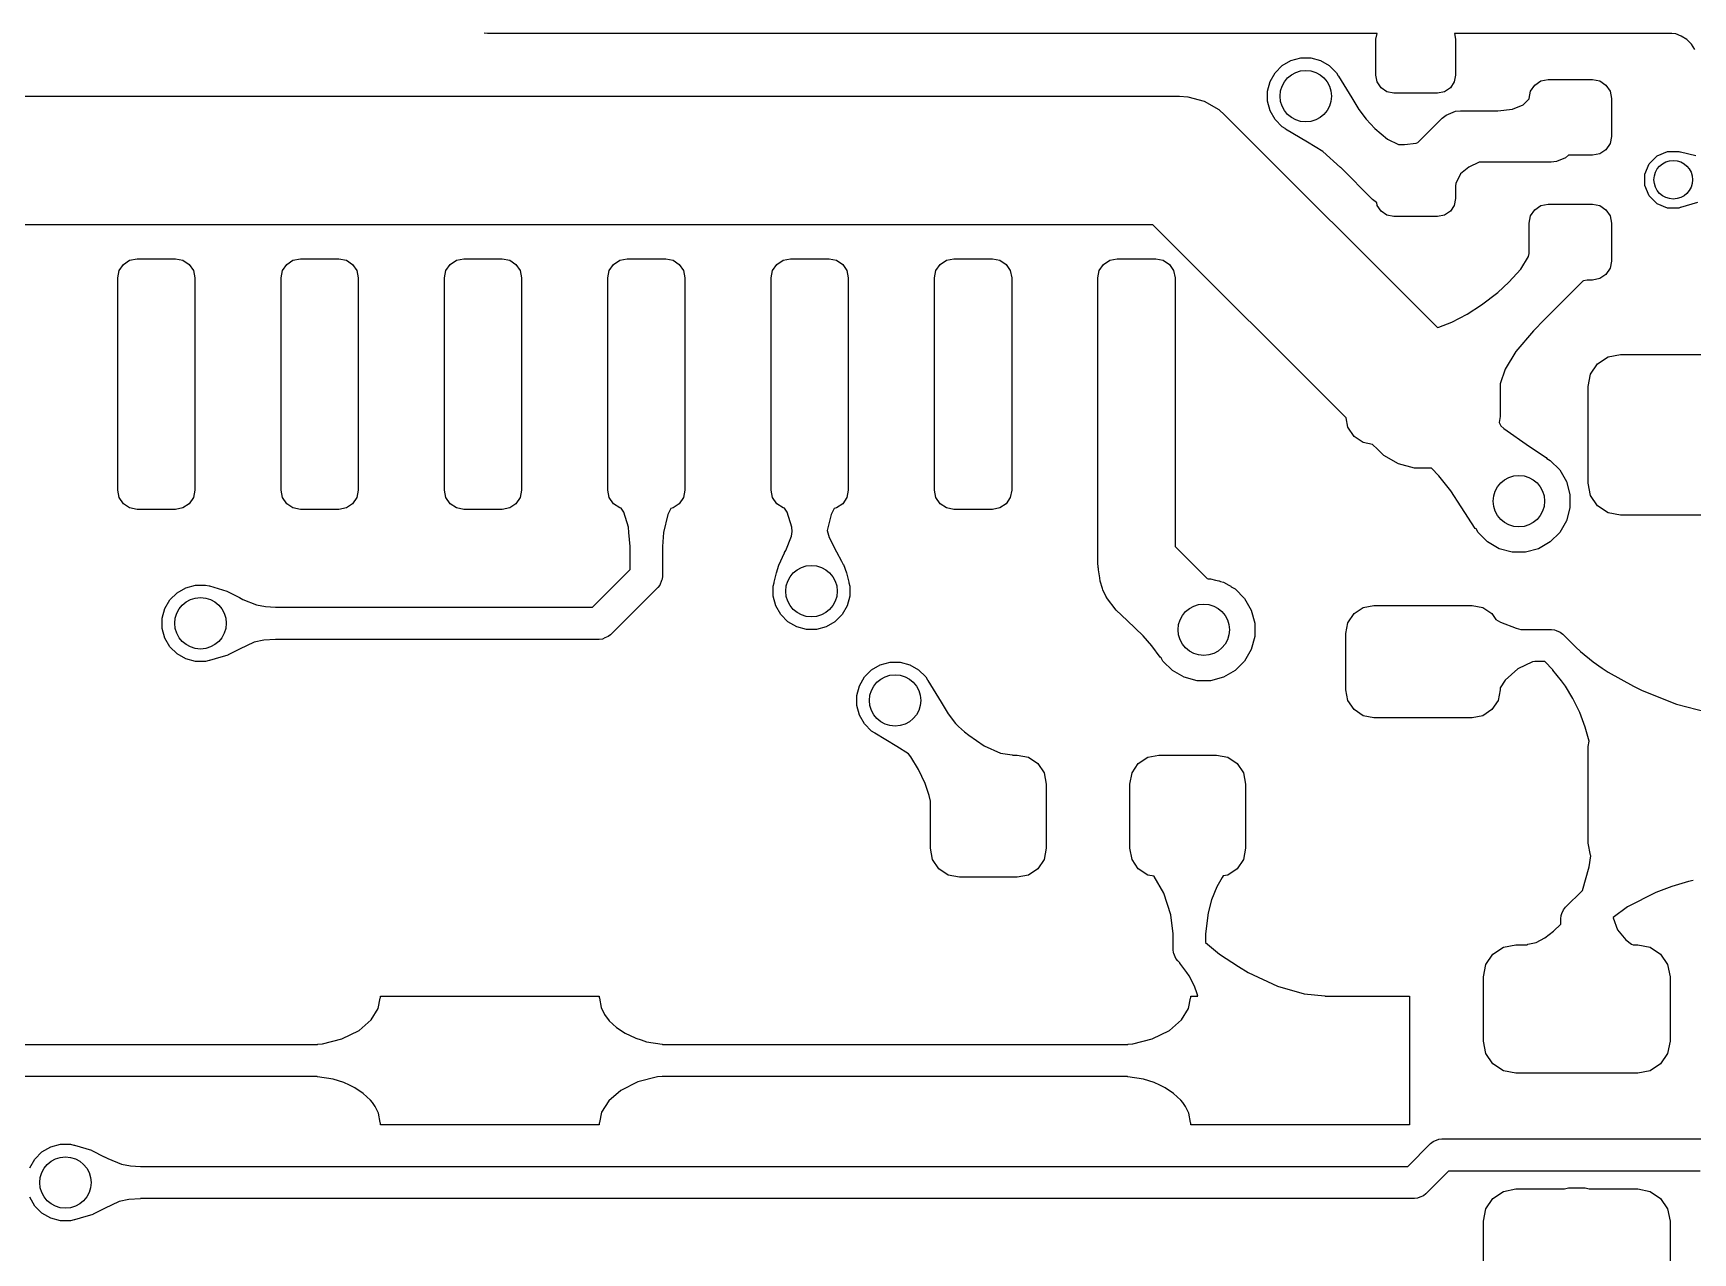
# Model space of a CAD drawing. Extents: x 89 to 178, y -115 to -57.
# Drawn here: x 158.55 to 171.45, y -105.55 to -96.06 of the extents above; entities that cross this region are included whole.
import ezdxf

# ---------------------------------------------------------------- set-up
doc = ezdxf.new("R2010")
doc.units = 0
doc.layers.add('BLACK', color=7, linetype='CONTINUOUS')

msp = doc.modelspace()

# ---------------------------------------------------------------- linework, layer by layer
at = {"layer": 'BLACK', "linetype": 'CONTINUOUS'}
for p, q in [((162.081336, -96.061212), (162.055866, -96.058703)), ((168.996909, -96.061212), (162.081336, -96.061212)), ((168.988, -96.106), (168.996909, -96.061212)), ((168.988, -96.386), (168.988, -96.106)), ((171.286911, -96.061212), (169.599091, -96.061212)), ((169.599091, -96.061212), (169.608, -96.106)), ((169.608, -96.106), (169.608, -96.386)), ((171.28917, -96.062499), (171.286911, -96.061212)), ((171.319412, -96.066302), (171.28917, -96.062499)), ((171.362705, -96.081933), (171.319412, -96.066302)), ((171.404267, -96.108034), (171.362705, -96.081933)), ((171.404268, -96.108035), (171.404267, -96.108034)), ((171.441342, -96.145313), (171.404268, -96.108035)), ((168.328018, -96.272836), (168.403665, -96.252567)), ((168.403665, -96.252567), (168.481981, -96.252567)), ((168.481981, -96.252567), (168.557628, -96.272836)), ((171.466903, -96.186666), (171.441342, -96.145313)), ((168.165659, -96.435195), (168.204817, -96.367372)), ((168.204817, -96.367372), (168.260195, -96.311994)), ((168.260195, -96.311994), (168.328018, -96.272836)), ((168.557628, -96.272836), (168.625451, -96.311994)), ((168.625451, -96.311994), (168.680829, -96.367372)), ((168.680829, -96.367372), (168.694239, -96.390599)), ((168.14539, -96.510842), (168.165659, -96.435195)), ((168.14539, -96.589158), (168.14539, -96.510842)), ((168.694239, -96.390599), (168.698323, -96.393348)), ((168.698323, -96.393348), (168.69858, -96.393752)), ((168.69858, -96.393752), (168.801747, -96.563996)), ((168.998657, -96.439576), (168.988, -96.386)), ((169.029005, -96.484995), (168.998657, -96.439576)), ((169.074424, -96.515343), (169.029005, -96.484995)), ((169.566995, -96.484995), (169.521576, -96.515343)), ((169.597343, -96.439576), (169.566995, -96.484995)), ((169.608, -96.386), (169.597343, -96.439576)), ((170.18, -96.5675), (170.191228, -96.511054)), ((170.191228, -96.511054), (170.223202, -96.463202)), ((170.223202, -96.463202), (170.271054, -96.431228)), ((170.271054, -96.431228), (170.3275, -96.42)), ((170.3275, -96.42), (170.6725, -96.42)), ((170.6725, -96.42), (170.728946, -96.431228)), ((170.728946, -96.431228), (170.776798, -96.463202)), ((170.776798, -96.463202), (170.808772, -96.511054)), ((170.808772, -96.511054), (170.82, -96.5675)), ((156.5375, -96.55), (167.46136, -96.55)), ((167.46136, -96.55), (167.526608, -96.554277)), ((167.526608, -96.554277), (167.526623, -96.554277)), ((167.526623, -96.554277), (167.652702, -96.58806)), ((167.652702, -96.58806), (167.765741, -96.653323)), ((168.165659, -96.664805), (168.14539, -96.589158)), ((168.801747, -96.563996), (168.854431, -96.653179)), ((169.128, -96.526), (169.074424, -96.515343)), ((169.468, -96.526), (169.128, -96.526)), ((169.521576, -96.515343), (169.468, -96.526)), ((170.051161, -96.650796), (170.133207, -96.618095)), ((170.133207, -96.618095), (170.18, -96.570542)), ((170.18, -96.570542), (170.18, -96.5675)), ((170.82, -96.5675), (170.82, -96.8625)), ((167.765741, -96.653323), (167.765756, -96.653338)), ((167.765756, -96.653338), (167.814913, -96.696447)), ((167.814913, -96.696447), (169.467256, -98.348789)), ((168.204817, -96.732628), (168.165659, -96.664805)), ((168.260195, -96.788006), (168.204817, -96.732628)), ((168.854431, -96.653179), (168.912202, -96.729802)), ((168.912202, -96.729802), (168.978678, -96.801132)), ((169.315341, -96.910815), (169.504578, -96.721579)), ((169.504578, -96.721579), (169.534886, -96.696706)), ((169.534886, -96.696706), (169.606982, -96.666843)), ((169.606982, -96.666843), (169.646, -96.663)), ((169.646, -96.663), (169.905373, -96.663)), ((169.905373, -96.663), (169.936388, -96.662876)), ((169.936388, -96.662876), (170.051161, -96.650796)), ((168.283363, -96.801382), (168.260195, -96.788006)), ((168.286575, -96.805757), (168.283363, -96.801382)), ((168.456783, -96.908901), (168.286575, -96.805757)), ((168.978678, -96.801132), (169.078938, -96.88359)), ((169.078938, -96.88359), (169.16397, -96.926)), ((170.82, -96.8625), (170.808772, -96.918946)), ((168.456783, -96.908902), (168.456783, -96.908901)), ((168.456819, -96.908924), (168.456783, -96.908902)), ((168.574329, -96.98128), (168.456819, -96.908924)), ((168.574333, -96.981284), (168.574329, -96.98128)), ((168.574336, -96.981286), (168.574333, -96.981284)), ((168.713345, -97.104313), (168.574336, -96.981286)), ((169.16397, -96.926), (169.209626, -96.926)), ((169.209626, -96.926), (169.300788, -96.916238)), ((169.300788, -96.916238), (169.315341, -96.910815)), ((170.486623, -97.01), (170.463114, -97.029294)), ((170.6725, -97.01), (170.486623, -97.01)), ((170.728946, -96.998772), (170.6725, -97.01)), ((170.776798, -96.966798), (170.728946, -96.998772)), ((170.808772, -96.918946), (170.776798, -96.966798)), ((171.112919, -97.074997), (171.174997, -97.012919)), ((171.174997, -97.012919), (171.256105, -96.979323)), ((171.256105, -96.979323), (171.343895, -96.979323)), ((171.343895, -96.979323), (171.3523, -96.982804)), ((171.3523, -96.982804), (171.355241, -96.982233)), ((171.355241, -96.982233), (171.355773, -96.982355)), ((171.355773, -96.982355), (171.47428, -97.012606)), ((168.714873, -97.104892), (168.713345, -97.104313)), ((168.962402, -97.352421), (168.714873, -97.104892)), ((169.646458, -97.154871), (169.610664, -97.228026)), ((169.710221, -97.101043), (169.646458, -97.154871)), ((169.790943, -97.063832), (169.710221, -97.101043)), ((169.793077, -97.063), (169.790943, -97.063832)), ((170.352, -97.063), (169.793077, -97.063)), ((170.391018, -97.059157), (170.352, -97.063)), ((170.463114, -97.029294), (170.391018, -97.059157)), ((171.079323, -97.156105), (171.112919, -97.074997)), ((171.079323, -97.243895), (171.079323, -97.156105)), ((169.610664, -97.228026), (169.608, -97.24824)), ((169.608, -97.24824), (169.608, -97.346)), ((171.112919, -97.325003), (171.079323, -97.243895)), ((168.992709, -97.377294), (168.962402, -97.352421)), ((168.99436, -97.377978), (168.992709, -97.377294)), ((168.998657, -97.399576), (168.99436, -97.377978)), ((169.029005, -97.444995), (168.998657, -97.399576)), ((169.597343, -97.399576), (169.566995, -97.444995)), ((169.608, -97.346), (169.597343, -97.399576)), ((170.223202, -97.433202), (170.271054, -97.401228)), ((170.271054, -97.401228), (170.3275, -97.39)), ((170.3275, -97.39), (170.6725, -97.39)), ((170.6725, -97.39), (170.728946, -97.401228)), ((170.728946, -97.401228), (170.776798, -97.433202)), ((171.174997, -97.387081), (171.112919, -97.325003)), ((171.256105, -97.420677), (171.174997, -97.387081)), ((171.487242, -97.377536), (171.356175, -97.416981)), ((169.074424, -97.475343), (169.029005, -97.444995)), ((169.128, -97.486), (169.074424, -97.475343)), ((169.468, -97.486), (169.128, -97.486)), ((169.521576, -97.475343), (169.468, -97.486)), ((169.566995, -97.444995), (169.521576, -97.475343)), ((170.18, -97.5375), (170.191228, -97.481054)), ((170.18, -97.772484), (170.18, -97.5375)), ((170.191228, -97.481054), (170.223202, -97.433202)), ((170.776798, -97.433202), (170.808772, -97.481054)), ((170.808772, -97.481054), (170.82, -97.5375)), ((170.82, -97.5375), (170.82, -97.8325)), ((171.343895, -97.420677), (171.256105, -97.420677)), ((171.353474, -97.416708), (171.343895, -97.420677)), ((171.356175, -97.416981), (171.353474, -97.416708)), ((167.254254, -97.55), (157, -97.55)), ((168.756609, -99.052356), (167.254254, -97.55)), ((170.114529, -97.896672), (170.174259, -97.797145)), ((170.174259, -97.797145), (170.18, -97.772484)), ((159.2065, -97.964), (159.217918, -97.906597)), ((159.217918, -97.906597), (159.250434, -97.857934)), ((159.250434, -97.857934), (159.299097, -97.825418)), ((159.299097, -97.825418), (159.3565, -97.814)), ((159.3565, -97.814), (159.6565, -97.814)), ((159.6565, -97.814), (159.713903, -97.825418)), ((159.713903, -97.825418), (159.762566, -97.857934)), ((159.762566, -97.857934), (159.795082, -97.906597)), ((159.795082, -97.906597), (159.8065, -97.964)), ((160.4765, -97.964), (160.487918, -97.906597)), ((160.487918, -97.906597), (160.520434, -97.857934)), ((160.520434, -97.857934), (160.569097, -97.825418)), ((160.569097, -97.825418), (160.6265, -97.814)), ((160.6265, -97.814), (160.9265, -97.814)), ((160.9265, -97.814), (160.983903, -97.825418)), ((160.983903, -97.825418), (161.032566, -97.857934)), ((161.032566, -97.857934), (161.065082, -97.906597)), ((161.065082, -97.906597), (161.0765, -97.964)), ((161.7465, -97.964), (161.757918, -97.906597)), ((161.757918, -97.906597), (161.790434, -97.857934)), ((161.790434, -97.857934), (161.839097, -97.825418)), ((161.839097, -97.825418), (161.8965, -97.814)), ((161.8965, -97.814), (162.1965, -97.814)), ((162.1965, -97.814), (162.253903, -97.825418)), ((162.253903, -97.825418), (162.302566, -97.857934)), ((162.302566, -97.857934), (162.335082, -97.906597)), ((162.335082, -97.906597), (162.3465, -97.964)), ((163.0165, -97.964), (163.027918, -97.906597)), ((163.027918, -97.906597), (163.060434, -97.857934)), ((163.060434, -97.857934), (163.109097, -97.825418)), ((163.109097, -97.825418), (163.1665, -97.814)), ((163.1665, -97.814), (163.4665, -97.814)), ((163.4665, -97.814), (163.523903, -97.825418)), ((163.523903, -97.825418), (163.572566, -97.857934)), ((163.572566, -97.857934), (163.605082, -97.906597)), ((163.605082, -97.906597), (163.6165, -97.964)), ((164.2865, -97.964), (164.297918, -97.906597)), ((164.297918, -97.906597), (164.330434, -97.857934)), ((164.330434, -97.857934), (164.379097, -97.825418)), ((164.379097, -97.825418), (164.4365, -97.814)), ((164.4365, -97.814), (164.7365, -97.814)), ((164.7365, -97.814), (164.793903, -97.825418)), ((164.793903, -97.825418), (164.842566, -97.857934)), ((164.842566, -97.857934), (164.875082, -97.906597)), ((164.875082, -97.906597), (164.8865, -97.964)), ((165.5565, -97.964), (165.567918, -97.906597)), ((165.567918, -97.906597), (165.600434, -97.857934)), ((165.600434, -97.857934), (165.649097, -97.825418)), ((165.649097, -97.825418), (165.7065, -97.814)), ((165.7065, -97.814), (166.0065, -97.814)), ((166.0065, -97.814), (166.063903, -97.825418)), ((166.063903, -97.825418), (166.112566, -97.857934)), ((166.112566, -97.857934), (166.145082, -97.906597)), ((166.145082, -97.906597), (166.1565, -97.964)), ((166.8265, -97.964), (166.837918, -97.906597)), ((166.837918, -97.906597), (166.870434, -97.857934)), ((166.870434, -97.857934), (166.919097, -97.825418)), ((166.919097, -97.825418), (166.9765, -97.814)), ((166.9765, -97.814), (167.2765, -97.814)), ((167.2765, -97.814), (167.333903, -97.825418)), ((167.333903, -97.825418), (167.382566, -97.857934)), ((167.382566, -97.857934), (167.415082, -97.906597)), ((167.415082, -97.906597), (167.4265, -97.964)), ((170.020862, -97.997578), (170.114529, -97.896672)), ((170.808772, -97.888946), (170.776798, -97.936798)), ((170.82, -97.8325), (170.808772, -97.888946)), ((159.2065, -99.614), (159.2065, -97.964)), ((159.8065, -97.964), (159.8065, -99.614)), ((160.4765, -99.614), (160.4765, -97.964)), ((161.0765, -97.964), (161.0765, -99.614)), ((161.7465, -99.614), (161.7465, -97.964)), ((162.3465, -97.964), (162.3465, -99.614)), ((163.0165, -99.614), (163.0165, -97.964)), ((163.6165, -97.964), (163.6165, -99.614)), ((164.2865, -99.614), (164.2865, -97.964)), ((164.8865, -97.964), (164.8865, -99.614)), ((165.5565, -99.614), (165.5565, -97.964)), ((166.1565, -97.964), (166.1565, -99.614)), ((166.8265, -98.789), (166.8265, -97.964)), ((167.4265, -97.964), (167.4265, -98.789)), ((169.935414, -98.076112), (170.020862, -97.997578)), ((170.597394, -97.987948), (170.29933, -98.286011)), ((170.602246, -97.985998), (170.597394, -97.987948)), ((170.602249, -97.985997), (170.602246, -97.985997)), ((170.602246, -97.985997), (170.602246, -97.985998)), ((170.629692, -97.982211), (170.602249, -97.985997)), ((170.633245, -97.981126), (170.629692, -97.982211)), ((170.634237, -97.98), (170.633245, -97.981126)), ((170.6725, -97.98), (170.634237, -97.98)), ((170.728946, -97.968772), (170.6725, -97.98)), ((170.776798, -97.936798), (170.728946, -97.968772)), ((169.697953, -98.245124), (169.808994, -98.173898)), ((169.808994, -98.173898), (169.935414, -98.076112)), ((169.477452, -98.346092), (169.577421, -98.307183)), ((169.577421, -98.307183), (169.697953, -98.245124)), ((170.29933, -98.286011), (170.212259, -98.374641)), ((169.467256, -98.348789), (169.477452, -98.346092)), ((170.212258, -98.374642), (170.075847, -98.535591)), ((170.212259, -98.374641), (170.212258, -98.374642)), ((170.075847, -98.535591), (169.992218, -98.673072)), ((170.792829, -98.57803), (170.8885, -98.559)), ((170.8885, -98.559), (171.572815, -98.559)), ((169.992218, -98.673072), (169.9545, -98.788261)), ((170.65753, -98.713329), (170.711723, -98.632223)), ((170.711723, -98.632223), (170.792829, -98.57803)), ((166.8265, -100.1765), (166.8265, -98.789)), ((167.4265, -98.789), (167.4265, -100.052236)), ((169.9545, -98.788261), (169.9545, -99.04175)), ((170.6385, -98.809), (170.65753, -98.713329)), ((170.6385, -99.559), (170.6385, -98.809)), ((168.771151, -99.125462), (168.756609, -99.052356)), ((169.9545, -99.04175), (169.945355, -99.087721)), ((169.945355, -99.087721), (169.955891, -99.109769)), ((168.81857, -99.19643), (168.771151, -99.125462)), ((168.889538, -99.243849), (168.81857, -99.19643)), ((169.955891, -99.109769), (169.960217, -99.115251)), ((169.960217, -99.115251), (169.981683, -99.13523)), ((169.981683, -99.13523), (169.98169, -99.135235)), ((169.98169, -99.135235), (169.981695, -99.13524)), ((169.981695, -99.13524), (170.181939, -99.27497)), ((168.962643, -99.25839), (168.889538, -99.243849)), ((169.000946, -99.296693), (168.962643, -99.25839)), ((169.010609, -99.305167), (169.000946, -99.296693)), ((169.050119, -99.344677), (169.010609, -99.305167)), ((169.163158, -99.40994), (169.050119, -99.344677)), ((170.181939, -99.27497), (170.312419, -99.360948)), ((169.289237, -99.443722), (169.163158, -99.40994)), ((169.419763, -99.443722), (169.289237, -99.443722)), ((169.42106, -99.443374), (169.419763, -99.443722)), ((169.478569, -99.503783), (169.42106, -99.443374)), ((170.312419, -99.360948), (170.316605, -99.367128)), ((170.316605, -99.367128), (170.343505, -99.382659)), ((170.343505, -99.382659), (170.417341, -99.456495)), ((170.417341, -99.456495), (170.469552, -99.546927)), ((169.478571, -99.503786), (169.478569, -99.503783)), ((169.478578, -99.503793), (169.478571, -99.503786)), ((169.569823, -99.618909), (169.478578, -99.503793)), ((170.469552, -99.546927), (170.496578, -99.64779)), ((170.65753, -99.654671), (170.6385, -99.559)), ((159.217918, -99.671403), (159.2065, -99.614)), ((159.250434, -99.720066), (159.217918, -99.671403)), ((159.299097, -99.752582), (159.250434, -99.720066)), ((159.762566, -99.720066), (159.713903, -99.752582)), ((159.795082, -99.671403), (159.762566, -99.720066)), ((159.8065, -99.614), (159.795082, -99.671403)), ((160.487918, -99.671403), (160.4765, -99.614)), ((160.520434, -99.720066), (160.487918, -99.671403)), ((160.569097, -99.752582), (160.520434, -99.720066)), ((161.032566, -99.720066), (160.983903, -99.752582)), ((161.065082, -99.671403), (161.032566, -99.720066)), ((161.0765, -99.614), (161.065082, -99.671403)), ((161.757918, -99.671403), (161.7465, -99.614)), ((161.790434, -99.720066), (161.757918, -99.671403)), ((161.839097, -99.752582), (161.790434, -99.720066)), ((162.302566, -99.720066), (162.253903, -99.752582)), ((162.335082, -99.671403), (162.302566, -99.720066)), ((162.3465, -99.614), (162.335082, -99.671403)), ((163.027918, -99.671403), (163.0165, -99.614)), ((163.060434, -99.720066), (163.027918, -99.671403)), ((163.109097, -99.752582), (163.060434, -99.720066)), ((163.572566, -99.720066), (163.523903, -99.752582)), ((163.605082, -99.671403), (163.572566, -99.720066)), ((163.6165, -99.614), (163.605082, -99.671403)), ((164.297918, -99.671403), (164.2865, -99.614)), ((164.330434, -99.720066), (164.297918, -99.671403)), ((164.379097, -99.752582), (164.330434, -99.720066)), ((164.842566, -99.720066), (164.793903, -99.752582)), ((164.875082, -99.671403), (164.842566, -99.720066)), ((164.8865, -99.614), (164.875082, -99.671403)), ((165.567918, -99.671403), (165.5565, -99.614)), ((165.600434, -99.720066), (165.567918, -99.671403)), ((165.649097, -99.752582), (165.600434, -99.720066)), ((166.112566, -99.720066), (166.063903, -99.752582)), ((166.145082, -99.671403), (166.112566, -99.720066)), ((166.1565, -99.614), (166.145082, -99.671403)), ((169.651458, -99.743424), (169.569823, -99.618909)), ((170.496578, -99.64779), (170.496578, -99.75221)), ((170.711723, -99.735777), (170.65753, -99.654671)), ((170.792829, -99.78997), (170.711723, -99.735777)), ((159.3565, -99.764), (159.299097, -99.752582)), ((159.6565, -99.764), (159.3565, -99.764)), ((159.713903, -99.752582), (159.6565, -99.764)), ((160.6265, -99.764), (160.569097, -99.752582)), ((160.9265, -99.764), (160.6265, -99.764)), ((160.983903, -99.752582), (160.9265, -99.764)), ((161.8965, -99.764), (161.839097, -99.752582)), ((162.1965, -99.764), (161.8965, -99.764)), ((162.253903, -99.752582), (162.1965, -99.764)), ((163.121565, -99.755062), (163.109097, -99.752582)), ((163.142038, -99.785624), (163.121565, -99.755062)), ((163.177137, -99.901752), (163.142038, -99.785624)), ((163.482975, -99.804422), (163.449184, -99.943912)), ((163.50727, -99.75589), (163.482975, -99.804422)), ((163.523903, -99.752582), (163.50727, -99.75589)), ((164.391565, -99.755062), (164.379097, -99.752582)), ((164.412038, -99.785624), (164.391565, -99.755062)), ((164.447137, -99.901752), (164.412038, -99.785624)), ((164.752975, -99.804422), (164.723183, -99.927402)), ((164.77727, -99.75589), (164.752975, -99.804422)), ((164.793903, -99.752582), (164.77727, -99.75589)), ((165.7065, -99.764), (165.649097, -99.752582)), ((166.0065, -99.764), (165.7065, -99.764)), ((166.063903, -99.752582), (166.0065, -99.764)), ((169.761004, -99.912347), (169.651458, -99.743424)), ((170.469552, -99.853073), (170.417341, -99.943505)), ((170.496578, -99.75221), (170.469552, -99.853073)), ((170.8885, -99.809), (170.792829, -99.78997)), ((172.1385, -99.809), (170.8885, -99.809)), ((163.180869, -99.943912), (163.177137, -99.901752)), ((163.190556, -100.053332), (163.180869, -99.943912)), ((163.449183, -99.94392), (163.442201, -100.053047)), ((163.449184, -99.943912), (163.449183, -99.94392)), ((164.400471, -100.082777), (164.444002, -99.971934)), ((164.444002, -99.971934), (164.450238, -99.936787)), ((164.450238, -99.936787), (164.447137, -99.901752)), ((164.723183, -99.927402), (164.736334, -99.982258)), ((164.736334, -99.982258), (164.794149, -100.095143)), ((169.761046, -99.91241), (169.761004, -99.912347)), ((169.767025, -99.916427), (169.761046, -99.91241)), ((169.782659, -99.943505), (169.767025, -99.916427)), ((169.856495, -100.017341), (169.782659, -99.943505)), ((170.417341, -99.943505), (170.343505, -100.017341)), ((163.1915, -100.055353), (163.190556, -100.053332)), ((163.1915, -100.231723), (163.1915, -100.055353)), ((163.442201, -100.053047), (163.4415, -100.054474)), ((163.4415, -100.054474), (163.4415, -100.2835)), ((164.346891, -100.197039), (164.391361, -100.100752)), ((164.391361, -100.100752), (164.391476, -100.100515)), ((164.391476, -100.100515), (164.400471, -100.082777)), ((164.794149, -100.095143), (164.833559, -100.166375)), ((167.4265, -100.052236), (167.676085, -100.301821)), ((169.946927, -100.069552), (169.856495, -100.017341)), ((170.04779, -100.096578), (169.946927, -100.069552)), ((170.15221, -100.096578), (170.04779, -100.096578)), ((170.253073, -100.069552), (170.15221, -100.096578)), ((170.343505, -100.017341), (170.253073, -100.069552)), ((162.898224, -100.525), (163.1915, -100.231723)), ((164.329286, -100.25857), (164.346262, -100.198737)), ((164.346262, -100.198737), (164.346891, -100.197039)), ((164.833559, -100.166375), (164.84751, -100.191591)), ((164.84751, -100.191591), (164.848201, -100.193078)), ((164.848201, -100.193078), (164.87274, -100.257277)), ((166.829067, -100.215658), (166.8265, -100.1765)), ((166.830899, -100.222498), (166.829067, -100.215658)), ((166.831346, -100.232431), (166.830899, -100.222498)), ((166.831477, -100.23373), (166.831346, -100.232431)), ((166.841396, -100.29637), (166.831477, -100.23373)), ((159.667372, -100.411994), (159.735195, -100.372836)), ((159.735195, -100.372836), (159.810842, -100.352567)), ((159.810842, -100.352567), (159.889158, -100.352567)), ((159.889158, -100.352567), (159.91628, -100.359834)), ((159.91628, -100.359834), (159.919779, -100.35915)), ((159.919779, -100.35915), (159.920769, -100.359396)), ((159.920769, -100.359396), (160.053593, -100.398808)), ((163.404888, -100.371889), (163.038388, -100.738388)), ((163.420433, -100.352947), (163.404888, -100.371889)), ((163.420434, -100.352946), (163.420433, -100.352947)), ((163.435301, -100.317054), (163.420434, -100.352946)), ((163.439098, -100.307887), (163.435301, -100.317054)), ((163.4415, -100.2835), (163.439098, -100.307886)), ((163.439098, -100.307886), (163.439098, -100.307887)), ((164.302567, -100.360842), (164.309751, -100.334027)), ((164.302567, -100.439158), (164.302567, -100.360842)), ((164.309001, -100.33019), (164.309213, -100.329316)), ((164.309751, -100.334027), (164.309001, -100.33019)), ((164.309213, -100.329316), (164.329286, -100.25857)), ((164.87274, -100.257277), (164.87315, -100.25857)), ((164.87315, -100.25857), (164.891205, -100.329558)), ((164.891205, -100.329558), (164.890449, -100.334779)), ((164.890449, -100.334779), (164.897433, -100.360842)), ((164.897433, -100.360842), (164.897433, -100.439158)), ((166.845387, -100.321572), (166.841396, -100.29637)), ((166.845741, -100.323118), (166.845387, -100.321572)), ((166.862496, -100.378715), (166.845741, -100.323118)), ((166.865813, -100.389721), (166.862496, -100.378715)), ((167.676085, -100.301821), (167.684712, -100.303422)), ((167.684712, -100.303422), (167.70221, -100.303422)), ((167.70221, -100.303422), (167.741575, -100.31397)), ((167.741575, -100.31397), (167.76797, -100.318866)), ((167.76797, -100.318866), (167.770799, -100.319777)), ((167.770799, -100.319777), (167.78083, -100.324488)), ((167.78083, -100.324488), (167.803073, -100.330448)), ((167.803073, -100.330448), (167.84472, -100.354493)), ((167.84472, -100.354493), (167.859934, -100.361638)), ((167.859934, -100.361638), (167.863085, -100.365096)), ((167.863085, -100.365096), (167.893505, -100.382659)), ((167.893505, -100.382659), (167.967341, -100.456495)), ((159.572836, -100.535195), (159.611994, -100.467372)), ((159.611994, -100.467372), (159.667372, -100.411994)), ((160.053593, -100.398808), (160.055545, -100.399586)), ((160.055545, -100.399586), (160.152209, -100.448556)), ((160.152209, -100.448556), (160.152576, -100.44875)), ((160.152576, -100.44875), (160.179304, -100.463642)), ((160.179304, -100.463642), (160.285141, -100.507448)), ((160.285141, -100.507448), (160.354663, -100.520306)), ((164.322836, -100.514805), (164.302567, -100.439158)), ((164.897433, -100.439158), (164.877164, -100.514805)), ((166.866431, -100.391331), (166.865813, -100.389721)), ((166.892716, -100.447124), (166.866431, -100.391331)), ((166.894006, -100.449246), (166.892716, -100.447124)), ((166.968856, -100.547115), (166.894006, -100.449246)), ((167.967341, -100.456495), (168.019552, -100.546927)), ((168.889538, -100.527151), (168.97325, -100.5105)), ((168.97325, -100.5105), (169.73575, -100.5105)), ((169.73575, -100.5105), (169.819462, -100.527151)), ((159.552567, -100.610842), (159.572836, -100.535195)), ((159.552567, -100.689158), (159.552567, -100.610842)), ((160.354663, -100.520306), (160.43315, -100.524419)), ((160.43315, -100.524419), (160.434368, -100.525)), ((160.434368, -100.525), (162.898224, -100.525)), ((164.361994, -100.582628), (164.322836, -100.514805)), ((164.417372, -100.638006), (164.361994, -100.582628)), ((164.485195, -100.677164), (164.417372, -100.638006)), ((164.782628, -100.638006), (164.714805, -100.677164)), ((164.838006, -100.582628), (164.782628, -100.638006)), ((164.877164, -100.514805), (164.838006, -100.582628)), ((166.970111, -100.548508), (166.968856, -100.547115)), ((167.054394, -100.628209), (166.970111, -100.548508)), ((167.179302, -100.748181), (167.054394, -100.628209)), ((168.019552, -100.546927), (168.046578, -100.64779)), ((168.771151, -100.645538), (168.81857, -100.57457)), ((168.81857, -100.57457), (168.889538, -100.527151)), ((169.819462, -100.527151), (169.89043, -100.57457)), ((169.89043, -100.57457), (169.921411, -100.620937)), ((169.921411, -100.620937), (169.956982, -100.641118)), ((159.572836, -100.764805), (159.552567, -100.689158)), ((159.611994, -100.832628), (159.572836, -100.764805)), ((162.994731, -100.764171), (162.974387, -100.772598)), ((163.019446, -100.753934), (162.994731, -100.764171)), ((163.019451, -100.753928), (163.019446, -100.753934)), ((163.038388, -100.738388), (163.019451, -100.753928)), ((164.560842, -100.697433), (164.485195, -100.677164)), ((164.639158, -100.697433), (164.560842, -100.697433)), ((164.714805, -100.677164), (164.639158, -100.697433)), ((167.179303, -100.748182), (167.179302, -100.748181)), ((167.247159, -100.826218), (167.179303, -100.748182)), ((168.046578, -100.75221), (168.019552, -100.853073)), ((168.046578, -100.64779), (168.046578, -100.75221)), ((168.7545, -100.72925), (168.771151, -100.645538)), ((168.7545, -101.16675), (168.7545, -100.72925)), ((169.956982, -100.641118), (169.956993, -100.641124)), ((169.956993, -100.641124), (170.078053, -100.687901)), ((170.078053, -100.687901), (170.115926, -100.698)), ((170.115926, -100.698), (170.3525, -100.698)), ((170.3525, -100.698), (170.376886, -100.700402)), ((170.376886, -100.700402), (170.376887, -100.700402)), ((170.376887, -100.700402), (170.390084, -100.705868)), ((170.390084, -100.705868), (170.421946, -100.719066)), ((170.421946, -100.719066), (170.421951, -100.719071)), ((170.421951, -100.719071), (170.440888, -100.734612)), ((170.440888, -100.734612), (170.542406, -100.83613)), ((159.667372, -100.888006), (159.611994, -100.832628)), ((159.735195, -100.927164), (159.667372, -100.888006)), ((160.062685, -100.897309), (159.965023, -100.927037)), ((160.064632, -100.896519), (160.062685, -100.897309)), ((160.152406, -100.851344), (160.064632, -100.896519)), ((160.266905, -100.797836), (160.152406, -100.851344)), ((160.342878, -100.781177), (160.266905, -100.797836)), ((160.34288, -100.781177), (160.342878, -100.781177)), ((160.433248, -100.775669), (160.34288, -100.781177)), ((160.434734, -100.775), (160.433248, -100.775669)), ((162.95, -100.775), (160.434734, -100.775)), ((162.974386, -100.772598), (162.95, -100.775)), ((162.974387, -100.772598), (162.974386, -100.772598)), ((167.247161, -100.826221), (167.247159, -100.826218)), ((167.310805, -100.913198), (167.247161, -100.826221)), ((168.019552, -100.853073), (167.967341, -100.943505)), ((170.542406, -100.83613), (170.543212, -100.83645)), ((170.543212, -100.83645), (170.57867, -100.869827)), ((170.57867, -100.869827), (170.677319, -100.949672)), ((159.810842, -100.947433), (159.735195, -100.927164)), ((159.889158, -100.947433), (159.810842, -100.947433)), ((159.916625, -100.940073), (159.889158, -100.947433)), ((159.920848, -100.940485), (159.916625, -100.940073)), ((159.963166, -100.927603), (159.920848, -100.940485)), ((159.964805, -100.927164), (159.963166, -100.927603)), ((159.965023, -100.927037), (159.964805, -100.927164)), ((165.011994, -101.067372), (165.067372, -101.011994)), ((165.067372, -101.011994), (165.135195, -100.972836)), ((165.135195, -100.972836), (165.210842, -100.952567)), ((165.210842, -100.952567), (165.289158, -100.952567)), ((165.289158, -100.952567), (165.364805, -100.972836)), ((165.364805, -100.972836), (165.432628, -101.011994)), ((165.432628, -101.011994), (165.488006, -101.067372)), ((167.317708, -100.91761), (167.310805, -100.913198)), ((167.332659, -100.943505), (167.317708, -100.91761)), ((167.406495, -101.017341), (167.332659, -100.943505)), ((167.496927, -101.069552), (167.406495, -101.017341)), ((167.893505, -101.017341), (167.803073, -101.069552)), ((167.967341, -100.943505), (167.893505, -101.017341)), ((170.090472, -101.004418), (169.992734, -101.091399)), ((170.090476, -101.004415), (170.090472, -101.004418)), ((170.20504, -100.950238), (170.090476, -101.004415)), ((170.205041, -100.950238), (170.20504, -100.950238)), ((170.222872, -100.948), (170.205041, -100.950238)), ((170.300724, -100.948), (170.222872, -100.948)), ((170.363947, -101.011223), (170.300724, -100.948)), ((170.364625, -101.013612), (170.363947, -101.011223)), ((170.430464, -101.09689), (170.364625, -101.013612)), ((170.677319, -100.949672), (170.677326, -100.949678)), ((170.677326, -100.949678), (170.747907, -100.998085)), ((170.747907, -100.998085), (170.793435, -101.02931)), ((164.952567, -101.210842), (164.972836, -101.135195)), ((164.972836, -101.135195), (165.011994, -101.067372)), ((165.488006, -101.067372), (165.501416, -101.090599)), ((165.501416, -101.090599), (165.5055, -101.093348)), ((165.5055, -101.093348), (165.505757, -101.093752)), ((165.505757, -101.093752), (165.608924, -101.263996)), ((167.59779, -101.096578), (167.496927, -101.069552)), ((167.70221, -101.096578), (167.59779, -101.096578)), ((167.803073, -101.069552), (167.70221, -101.096578)), ((169.992733, -101.091402), (169.9545, -101.151903)), ((169.9545, -101.151903), (169.9545, -101.16675)), ((169.992734, -101.091399), (169.992733, -101.091402)), ((170.462715, -101.137683), (170.430464, -101.09689)), ((170.46272, -101.13769), (170.462715, -101.137683)), ((170.520148, -101.234698), (170.46272, -101.13769)), ((170.793435, -101.02931), (170.79344, -101.029312)), ((170.79344, -101.029312), (170.793453, -101.029321)), ((170.793453, -101.029321), (170.991291, -101.13769)), ((170.991291, -101.13769), (171.057446, -101.173928)), ((164.952567, -101.289158), (164.952567, -101.210842)), ((165.608924, -101.263996), (165.661608, -101.353179)), ((168.771151, -101.250462), (168.7545, -101.16675)), ((168.81857, -101.32143), (168.771151, -101.250462)), ((169.937849, -101.250462), (169.89043, -101.32143)), ((169.9545, -101.16675), (169.937849, -101.250462)), ((170.520155, -101.23471), (170.520148, -101.234698)), ((170.572545, -101.343152), (170.520155, -101.23471)), ((171.057446, -101.173928), (171.32406, -101.279646)), ((171.32406, -101.279646), (171.565761, -101.340194)), ((164.972836, -101.364805), (164.952567, -101.289158)), ((165.011994, -101.432628), (164.972836, -101.364805)), ((165.661608, -101.353179), (165.718721, -101.42893)), ((168.889538, -101.368849), (168.81857, -101.32143)), ((168.97325, -101.3855), (168.889538, -101.368849)), ((169.73575, -101.3855), (168.97325, -101.3855)), ((169.819462, -101.368849), (169.73575, -101.3855)), ((169.89043, -101.32143), (169.819462, -101.368849)), ((170.616203, -101.457086), (170.572545, -101.343152)), ((165.067372, -101.488006), (165.011994, -101.432628)), ((165.09054, -101.501382), (165.067372, -101.488006)), ((165.093752, -101.505757), (165.09054, -101.501382)), ((165.26396, -101.608901), (165.093752, -101.505757)), ((165.718721, -101.42893), (165.743657, -101.451998)), ((165.743657, -101.451998), (165.788884, -101.493838)), ((165.788884, -101.493838), (165.824183, -101.518919)), ((165.824183, -101.518919), (165.941354, -101.602174)), ((170.646994, -101.566294), (170.616203, -101.457086)), ((165.26396, -101.608902), (165.26396, -101.608901)), ((165.263996, -101.608924), (165.26396, -101.608902)), ((165.35511, -101.665027), (165.263996, -101.608924)), ((165.372123, -101.687884), (165.35511, -101.665027)), ((165.941354, -101.602174), (166.068437, -101.659224)), ((166.068437, -101.659224), (166.068438, -101.659224)), ((166.068438, -101.659224), (166.06844, -101.659225)), ((166.06844, -101.659225), (166.16119, -101.672809)), ((166.16119, -101.672809), (166.16486, -101.675)), ((170.6385, -101.609), (170.646994, -101.566294)), ((170.6385, -102.359), (170.6385, -101.609)), ((165.432673, -101.787665), (165.372123, -101.687884)), ((165.484388, -101.897039), (165.432673, -101.787665)), ((166.16486, -101.675), (166.2, -101.675)), ((166.2, -101.675), (166.286104, -101.692127)), ((166.286104, -101.692127), (166.359099, -101.740901)), ((166.359099, -101.740901), (166.407873, -101.813896)), ((167.092127, -101.813896), (167.140901, -101.740901)), ((167.140901, -101.740901), (167.213896, -101.692127)), ((167.213896, -101.692127), (167.3, -101.675)), ((167.3, -101.675), (167.75, -101.675)), ((167.75, -101.675), (167.836104, -101.692127)), ((167.836104, -101.692127), (167.909099, -101.740901)), ((167.909099, -101.740901), (167.957873, -101.813896)), ((165.516083, -101.990006), (165.484388, -101.897039)), ((166.407873, -101.813896), (166.425, -101.9)), ((166.425, -101.9), (166.425, -102.4)), ((167.075, -101.9), (167.092127, -101.813896)), ((167.075, -102.4), (167.075, -101.9)), ((167.957873, -101.813896), (167.975, -101.9)), ((167.975, -101.9), (167.975, -102.4)), ((165.525, -102.032709), (165.516083, -101.990006)), ((165.525, -102.4), (165.525, -102.032709)), ((165.542127, -102.486104), (165.525, -102.4)), ((166.425, -102.4), (166.407873, -102.486104)), ((167.092127, -102.486104), (167.075, -102.4)), ((167.975, -102.4), (167.957873, -102.486104)), ((170.65753, -102.454671), (170.6385, -102.359)), ((165.590901, -102.559099), (165.542127, -102.486104)), ((165.663896, -102.607873), (165.590901, -102.559099)), ((166.359099, -102.559099), (166.286104, -102.607873)), ((166.407873, -102.486104), (166.359099, -102.559099)), ((167.140901, -102.559099), (167.092127, -102.486104)), ((167.213896, -102.607873), (167.140901, -102.559099)), ((167.909099, -102.559099), (167.836104, -102.607873)), ((167.957873, -102.486104), (167.909099, -102.559099)), ((170.593237, -102.727486), (170.647123, -102.544421)), ((170.647123, -102.544421), (170.659609, -102.457783)), ((170.659609, -102.457783), (170.65753, -102.454671)), ((165.75, -102.625), (165.663896, -102.607873)), ((166.2, -102.625), (165.75, -102.625)), ((166.286104, -102.607873), (166.2, -102.625)), ((167.263076, -102.617655), (167.213896, -102.607873)), ((167.265322, -102.619996), (167.263076, -102.617655)), ((167.338437, -102.749694), (167.265322, -102.619996)), ((167.751209, -102.699673), (167.711077, -102.800453)), ((167.751216, -102.699657), (167.751209, -102.699673)), ((167.792242, -102.626281), (167.751216, -102.699657)), ((167.792245, -102.626276), (167.792242, -102.626281)), ((167.801227, -102.61481), (167.792245, -102.626276)), ((167.836104, -102.607873), (167.801227, -102.61481)), ((171.288348, -102.696483), (171.16331, -102.743643)), ((171.288352, -102.696481), (171.288348, -102.696483)), ((171.288359, -102.696479), (171.288352, -102.696481)), ((171.288362, -102.696477), (171.288359, -102.696479)), ((171.288374, -102.696474), (171.288362, -102.696477)), ((171.418981, -102.658205), (171.288374, -102.696474)), ((171.418983, -102.658204), (171.418981, -102.658205)), ((171.418985, -102.658204), (171.418983, -102.658204)), ((171.453891, -102.650834), (171.418985, -102.658204)), ((167.39287, -102.918038), (167.338437, -102.749694)), ((167.711074, -102.800463), (167.683371, -102.902565)), ((167.711077, -102.800453), (167.711074, -102.800463)), ((170.461612, -102.859112), (170.593237, -102.727486)), ((171.163298, -102.743648), (170.943414, -102.856346)), ((171.16331, -102.743643), (171.163298, -102.743648)), ((167.411218, -103.064752), (167.39287, -102.918038)), ((167.683371, -102.902565), (167.663746, -103.064706)), ((170.425, -102.9475), (170.427402, -102.923114)), ((170.425, -102.989856), (170.425, -102.9475)), ((170.427402, -102.923114), (170.427438, -102.923028)), ((170.427438, -102.923028), (170.434032, -102.907108)), ((170.434032, -102.907108), (170.446066, -102.878054)), ((170.446066, -102.878054), (170.446071, -102.878048)), ((170.446071, -102.878048), (170.461612, -102.859112)), ((170.943414, -102.856346), (170.833091, -102.938117)), ((170.833091, -102.938117), (170.83324, -102.941632)), ((170.83324, -102.941632), (170.83324, -102.941633)), ((170.83324, -102.941633), (170.865261, -103.034381)), ((167.4125, -103.067372), (167.411218, -103.064752)), ((167.4125, -103.1875), (167.4125, -103.067372)), ((167.663746, -103.064706), (167.6625, -103.066917)), ((167.6625, -103.066917), (167.6625, -103.131586)), ((170.302088, -103.09659), (170.369872, -103.044816)), ((170.369872, -103.044816), (170.425, -102.989856)), ((170.865261, -103.034381), (170.865264, -103.034387)), ((170.865264, -103.034387), (170.931328, -103.113105)), ((167.414902, -103.211886), (167.4125, -103.1875)), ((167.414902, -103.211887), (167.414902, -103.211886)), ((167.417174, -103.217372), (167.414902, -103.211887)), ((167.433566, -103.256946), (167.417174, -103.217372)), ((167.6625, -103.131586), (167.771502, -103.224287)), ((169.898223, -103.223223), (169.979329, -103.16903)), ((169.979329, -103.16903), (170.075, -103.15)), ((170.075, -103.15), (170.164587, -103.15)), ((170.164587, -103.15), (170.165475, -103.148402)), ((170.165475, -103.148402), (170.170351, -103.146115)), ((170.170351, -103.146115), (170.233706, -103.132844)), ((170.233706, -103.132844), (170.233706, -103.132843)), ((170.233706, -103.132843), (170.233708, -103.132843)), ((170.233708, -103.132843), (170.302088, -103.09659)), ((170.931328, -103.113105), (170.931332, -103.113109)), ((170.931332, -103.113109), (170.97632, -103.144583)), ((170.97632, -103.144583), (170.976322, -103.144584)), ((170.976322, -103.144584), (170.976321, -103.144584)), ((170.976321, -103.144584), (170.987716, -103.15)), ((170.987716, -103.15), (171.025, -103.15)), ((171.025, -103.15), (171.120671, -103.16903)), ((171.120671, -103.16903), (171.201777, -103.223223)), ((167.433571, -103.256951), (167.433566, -103.256946)), ((167.449112, -103.275888), (167.433571, -103.256951)), ((167.463335, -103.290111), (167.449112, -103.275888)), ((167.464035, -103.292935), (167.463335, -103.290111)), ((167.518202, -103.366363), (167.464035, -103.292935)), ((167.771502, -103.224287), (167.920348, -103.319005)), ((167.920348, -103.319005), (167.99477, -103.366363)), ((169.825, -103.4), (169.84403, -103.304329)), ((169.84403, -103.304329), (169.898223, -103.223223)), ((171.201777, -103.223223), (171.25597, -103.304329)), ((171.25597, -103.304329), (171.275, -103.4)), ((167.537604, -103.392664), (167.518202, -103.366363)), ((167.577287, -103.471892), (167.537604, -103.392664)), ((167.598359, -103.531357), (167.577287, -103.471892)), ((167.99477, -103.366363), (167.994778, -103.366367)), ((167.994778, -103.366367), (168.223402, -103.471324)), ((168.223402, -103.471324), (168.223406, -103.471325)), ((168.223406, -103.471325), (168.223408, -103.471326)), ((168.223408, -103.471326), (168.430303, -103.531357)), ((169.825, -103.9), (169.825, -103.4)), ((171.275, -103.4), (171.275, -103.9)), ((161.231435, -103.647174), (161.246886, -103.566295)), ((161.246886, -103.566295), (161.25, -103.561558)), ((161.25, -103.561558), (161.25, -103.55)), ((161.25, -103.55), (162.95, -103.55)), ((162.95, -103.55), (162.95, -103.561636)), ((162.95, -103.561636), (162.95144, -103.562724)), ((162.95144, -103.562724), (162.952881, -103.566656)), ((162.952881, -103.566656), (162.965326, -103.638594)), ((167.531435, -103.647174), (167.546886, -103.566295)), ((167.546886, -103.566295), (167.55, -103.561558)), ((167.55, -103.561558), (167.55, -103.55)), ((167.55, -103.55), (167.604966, -103.55)), ((167.604966, -103.55), (167.598359, -103.531357)), ((168.430303, -103.531357), (168.591557, -103.54836)), ((168.591557, -103.54836), (168.594575, -103.55)), ((168.594575, -103.55), (169.25, -103.55)), ((169.25, -103.55), (169.25, -104.55)), ((161.082854, -103.816075), (161.176636, -103.735494)), ((161.176636, -103.735494), (161.231435, -103.647174)), ((162.965326, -103.638594), (162.991648, -103.69273)), ((162.991648, -103.69273), (163.028422, -103.741197)), ((167.382854, -103.816075), (167.476636, -103.735494)), ((167.476636, -103.735494), (167.531435, -103.647174)), ((160.949539, -103.883159), (161.082854, -103.816075)), ((163.028422, -103.741197), (163.028424, -103.7412)), ((163.028424, -103.7412), (163.085468, -103.793486)), ((163.085468, -103.793486), (163.08547, -103.793487)), ((163.08547, -103.793487), (163.085473, -103.79349)), ((163.085473, -103.79349), (163.1514, -103.837047)), ((163.1514, -103.837047), (163.228975, -103.87428)), ((167.249539, -103.883159), (167.382854, -103.816075)), ((158.384599, -103.925), (160.759317, -103.925)), ((160.759317, -103.925), (160.760921, -103.924272)), ((160.760921, -103.924272), (160.797277, -103.92185)), ((160.797277, -103.92185), (160.949539, -103.883159)), ((163.228975, -103.87428), (163.23473, -103.877043)), ((163.23473, -103.877043), (163.276625, -103.891059)), ((163.276625, -103.891059), (163.31829, -103.905)), ((163.31829, -103.905), (163.318297, -103.905001)), ((163.318297, -103.905001), (163.318304, -103.905003)), ((163.318304, -103.905003), (163.440056, -103.92349)), ((163.440056, -103.92349), (163.442556, -103.925)), ((163.442556, -103.925), (167.059317, -103.925)), ((167.059317, -103.925), (167.060921, -103.924272)), ((167.060921, -103.924272), (167.097277, -103.92185)), ((167.097277, -103.92185), (167.249539, -103.883159)), ((169.84403, -103.995671), (169.825, -103.9)), ((169.898223, -104.076777), (169.84403, -103.995671)), ((171.25597, -103.995671), (171.201777, -104.076777)), ((171.275, -103.9), (171.25597, -103.995671)), ((169.979329, -104.13097), (169.898223, -104.076777)), ((171.201777, -104.076777), (171.120671, -104.13097)), ((160.757445, -104.175), (158.383996, -104.175)), ((160.759943, -104.176509), (160.757445, -104.175)), ((160.881696, -104.194997), (160.759943, -104.176509)), ((160.881704, -104.194999), (160.881696, -104.194997)), ((160.88171, -104.195), (160.881704, -104.194999)), ((160.881715, -104.195001), (160.88171, -104.195)), ((160.881716, -104.195002), (160.881715, -104.195001)), ((160.965269, -104.222956), (160.881716, -104.195002)), ((161.008374, -104.243646), (160.965269, -104.222956)), ((161.0486, -104.262953), (161.008374, -104.243646)), ((163.250459, -104.216841), (163.117149, -104.283922)), ((163.402727, -104.178149), (163.250459, -104.216841)), ((163.439078, -104.175727), (163.402727, -104.178149)), ((163.44068, -104.175), (163.439078, -104.175727)), ((167.057445, -104.175), (163.44068, -104.175)), ((167.059943, -104.176509), (167.057445, -104.175)), ((167.181696, -104.194997), (167.059943, -104.176509)), ((167.181704, -104.194999), (167.181696, -104.194997)), ((167.18171, -104.195), (167.181704, -104.194999)), ((167.181715, -104.195001), (167.18171, -104.195)), ((167.181716, -104.195002), (167.181715, -104.195001)), ((167.265269, -104.222956), (167.181716, -104.195002)), ((167.308374, -104.243646), (167.265269, -104.222956)), ((167.3486, -104.262953), (167.308374, -104.243646)), ((170.075, -104.15), (169.979329, -104.13097)), ((171.025, -104.15), (170.075, -104.15)), ((171.120671, -104.13097), (171.025, -104.15)), ((161.114527, -104.30651), (161.0486, -104.262953)), ((161.114528, -104.306511), (161.114527, -104.30651)), ((161.114531, -104.306513), (161.114528, -104.306511)), ((161.171575, -104.358799), (161.114531, -104.306513)), ((161.171576, -104.3588), (161.171575, -104.358799)), ((161.186487, -104.378453), (161.171576, -104.3588)), ((161.208351, -104.407269), (161.186487, -104.378453)), ((163.023361, -104.364508), (162.968566, -104.452823)), ((163.117145, -104.283925), (163.023361, -104.364508)), ((163.117149, -104.283922), (163.117145, -104.283925)), ((167.414527, -104.30651), (167.3486, -104.262953)), ((167.414528, -104.306511), (167.414527, -104.30651)), ((167.414531, -104.306513), (167.414528, -104.306511)), ((167.471575, -104.358799), (167.414531, -104.306513)), ((167.471576, -104.3588), (167.471575, -104.358799)), ((167.486487, -104.378453), (167.471576, -104.3588)), ((167.508351, -104.407269), (167.486487, -104.378453)), ((161.208351, -104.40727), (161.208351, -104.407269)), ((161.234674, -104.461407), (161.208351, -104.40727)), ((161.247118, -104.533342), (161.234674, -104.461407)), ((162.968565, -104.452825), (162.953113, -104.533702)), ((162.968566, -104.452823), (162.968565, -104.452825)), ((167.508351, -104.40727), (167.508351, -104.407269)), ((167.534674, -104.461407), (167.508351, -104.40727)), ((167.547118, -104.533342), (167.534674, -104.461407)), ((161.248559, -104.537275), (161.247118, -104.533342)), ((161.25, -104.538363), (161.248559, -104.537275)), ((161.25, -104.55), (161.25, -104.538363)), ((162.95, -104.55), (161.25, -104.55)), ((162.953113, -104.533702), (162.95, -104.538438)), ((162.95, -104.538438), (162.95, -104.55)), ((167.548559, -104.537275), (167.547118, -104.533342)), ((167.55, -104.538363), (167.548559, -104.537275)), ((167.55, -104.55), (167.55, -104.538363)), ((169.25, -104.55), (167.55, -104.55)), ((158.561994, -104.817372), (158.617372, -104.761994)), ((158.617372, -104.761994), (158.685195, -104.722836)), ((158.685195, -104.722836), (158.760842, -104.702567)), ((158.760842, -104.702567), (158.839158, -104.702567)), ((158.839158, -104.702567), (158.86628, -104.709834)), ((158.86628, -104.709834), (158.869779, -104.70915)), ((158.869779, -104.70915), (158.870769, -104.709396)), ((158.870769, -104.709396), (159.003593, -104.748808)), ((159.003593, -104.748808), (159.005545, -104.749586)), ((159.005545, -104.749586), (159.102209, -104.798556)), ((169.235724, -104.875), (169.413612, -104.697112)), ((169.413612, -104.697112), (169.432554, -104.681566)), ((169.432554, -104.681566), (169.477613, -104.662902)), ((169.477613, -104.662902), (169.477614, -104.662902)), ((169.477614, -104.662902), (169.502, -104.6605)), ((169.502, -104.6605), (171.664126, -104.6605)), ((158.522836, -104.885195), (158.561994, -104.817372)), ((159.102209, -104.798556), (159.102576, -104.79875)), ((159.102576, -104.79875), (159.129304, -104.813642)), ((159.129304, -104.813642), (159.235141, -104.857448)), ((159.235141, -104.857448), (159.304663, -104.870306)), ((159.304663, -104.870306), (159.38315, -104.874419)), ((159.38315, -104.874419), (159.384368, -104.875)), ((159.384368, -104.875), (169.235724, -104.875)), ((169.553776, -104.9105), (169.375888, -105.088388)), ((171.508768, -104.9105), (169.553776, -104.9105)), ((158.561994, -105.182628), (158.522836, -105.114805)), ((159.216905, -105.147836), (159.102406, -105.201344)), ((159.292878, -105.131177), (159.216905, -105.147836)), ((159.29288, -105.131177), (159.292878, -105.131177)), ((159.383248, -105.125669), (159.29288, -105.131177)), ((159.384734, -105.125), (159.383248, -105.125669)), ((169.2875, -105.125), (159.384734, -105.125)), ((169.311886, -105.122598), (169.2875, -105.125)), ((169.311887, -105.122598), (169.311886, -105.122598)), ((169.3307, -105.114805), (169.311887, -105.122598)), ((169.356946, -105.103934), (169.3307, -105.114805)), ((169.356951, -105.103928), (169.356946, -105.103934)), ((169.375888, -105.088388), (169.356951, -105.103928)), ((169.84403, -105.204329), (169.898223, -105.123223)), ((169.898223, -105.123223), (169.979329, -105.06903)), ((169.979329, -105.06903), (170.075, -105.05)), ((170.075, -105.05), (170.454051, -105.05)), ((170.454051, -105.05), (170.484737, -105.041778)), ((170.484737, -105.041778), (170.615263, -105.041778)), ((170.615263, -105.041778), (170.645949, -105.05)), ((170.645949, -105.05), (171.025, -105.05)), ((171.025, -105.05), (171.120671, -105.06903)), ((171.120671, -105.06903), (171.201777, -105.123223)), ((171.201777, -105.123223), (171.25597, -105.204329)), ((158.617372, -105.238006), (158.561994, -105.182628)), ((158.685195, -105.277164), (158.617372, -105.238006)), ((158.760842, -105.297433), (158.685195, -105.277164)), ((158.913166, -105.277603), (158.870848, -105.290485)), ((158.914805, -105.277164), (158.913166, -105.277603)), ((158.915023, -105.277037), (158.914805, -105.277164)), ((159.012685, -105.247309), (158.915023, -105.277037)), ((159.014632, -105.246519), (159.012685, -105.247309)), ((159.102406, -105.201344), (159.014632, -105.246519)), ((169.825, -105.3), (169.84403, -105.204329)), ((171.25597, -105.204329), (171.275, -105.3)), ((158.839158, -105.297433), (158.760842, -105.297433)), ((158.866625, -105.290073), (158.839158, -105.297433)), ((158.870848, -105.290485), (158.866625, -105.290073)), ((169.825, -105.8), (169.825, -105.3)), ((171.275, -105.3), (171.275, -105.717893))]:
    msp.add_line(p, q, dxfattribs=at)
at = {"layer": 'BLACK'}
for centre, radius in [((168.442823, -96.55), 0.2), ((171.3, -97.2), 0.15), ((170.1, -99.7), 0.2), ((164.6, -100.4), 0.2), ((159.85, -100.65), 0.2), ((167.65, -100.7), 0.2), ((165.25, -101.25), 0.2), ((158.8, -105), 0.2)]:
    msp.add_circle(centre, radius, dxfattribs=at)
at = {"layer": 'WHITE'}
for centre, radius in [((168.442823, -96.55), 0.2), ((171.3, -97.2), 0.15), ((170.1, -99.7), 0.2), ((164.6, -100.4), 0.2), ((159.85, -100.65), 0.2), ((167.65, -100.7), 0.2), ((165.25, -101.25), 0.2), ((158.8, -105), 0.2)]:
    msp.add_circle(centre, radius, dxfattribs=at)

doc.saveas('drawing.dxf')
